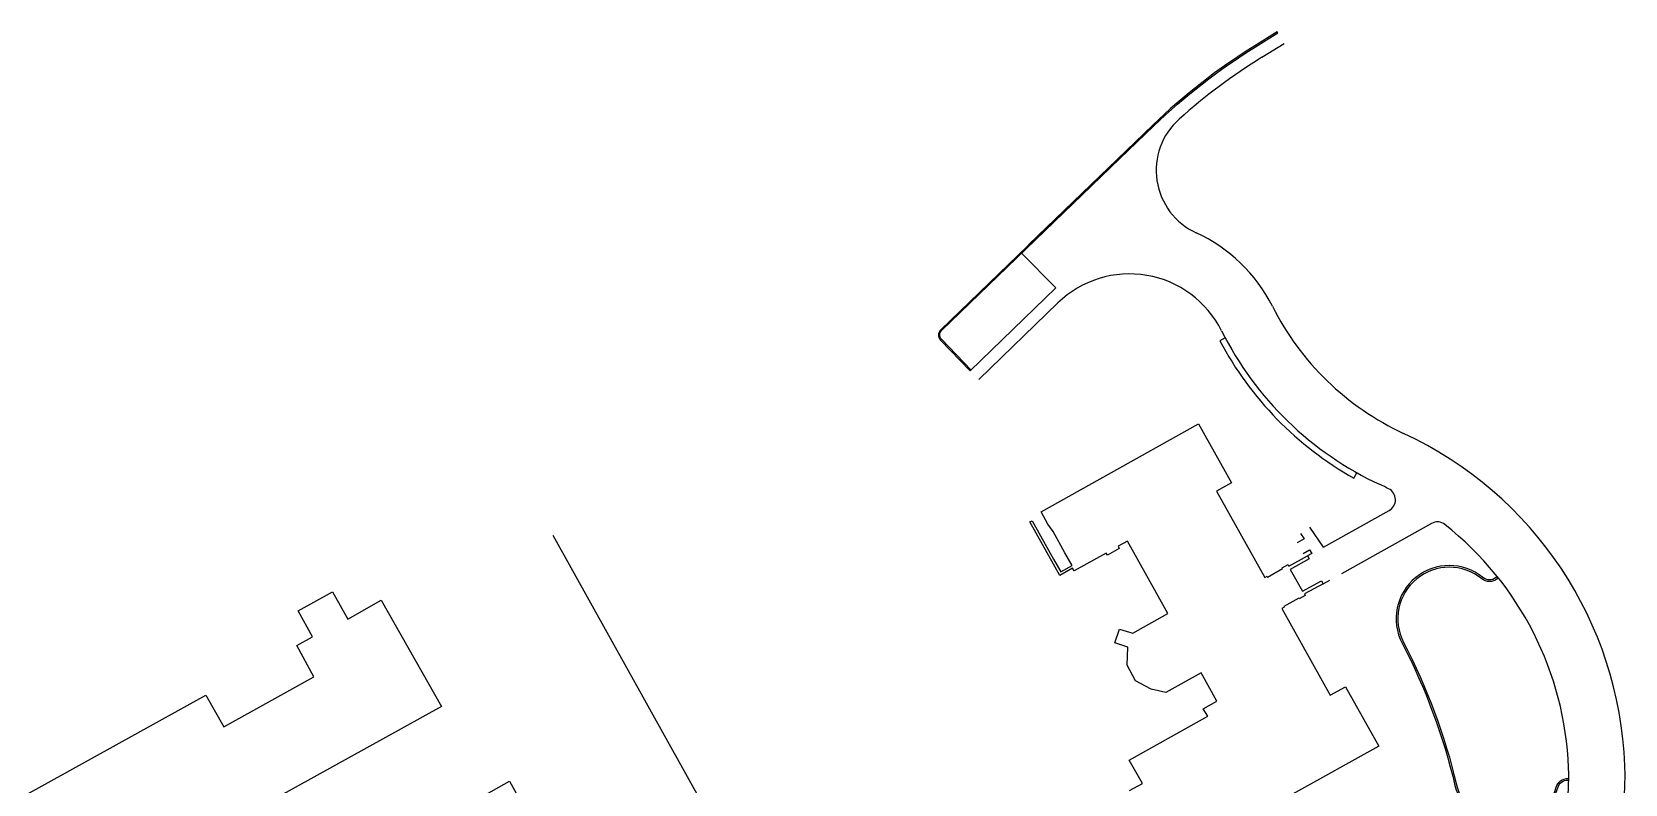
# Model space of a CAD drawing. Header units: feet. Extents: x -128 to 1593, y 35 to 1363.
# Drawn here: x 456 to 1106, y 1056 to 1363 of the extents above; entities that cross this region are included whole.
import ezdxf

# ---------------------------------------------------------------- set-up
doc = ezdxf.new("R2010")
doc.units = ezdxf.units.FT
doc.header["$LTSCALE"] = 0.7
doc.header["$MEASUREMENT"] = 0
for name, color, linetype in [('L-BLDG', 6, 'Continuous'), ('L-CURB', 250, 'Continuous'), ('L-PVMT', 250, 'Continuous')]:
    doc.layers.add(name, color=color, linetype=linetype)

msp = doc.modelspace()

# ---------------------------------------------------------------- linework, layer by layer
at = {"layer": 'L-BLDG'}
for points in [[(904.139027, 1053.285901), (909.437027, 1056.221901), (904.113027, 1065.685901), (936.099027, 1083.704901), (934.309027, 1086.679901), (939.847027, 1089.733901), (933.375027, 1101.327901), (919.073027, 1093.347901), (913.025027, 1094.634901), (906.715027, 1098.025901), (903.240027, 1104.379901), (903.569027, 1111.724901), (898.226027, 1113.524901), (900.090027, 1119.162901), (905.560027, 1117.465901), (919.878027, 1125.495901), (903.329027, 1155.022901), (899.528027, 1152.911901), (900.047027, 1151.987901), (895.187027, 1149.254901), (894.713027, 1150.143901), (881.634027, 1142.848901), (880.981027, 1144.031901), (875.807027, 1141.033901), (863.595027, 1162.821901), (864.485027, 1163.338901), (873.258027, 1147.712901), (876.161027, 1142.531901), (880.764027, 1145.080901), (877.857027, 1150.310901), (873.052027, 1158.887901), (870.922027, 1162.002901), (868.101027, 1167.031901), (932.288027, 1202.898901), (945.806086, 1178.780795), (939.692027, 1175.353901), (959.355027, 1140.200901), (960.305027, 1140.678901), (960.504027, 1140.361901), (966.561027, 1143.795901), (966.435027, 1144.098901), (968.892027, 1145.452901), (969.220027, 1144.869901), (976.831027, 1148.962901), (977.489027, 1147.778901), (969.684027, 1143.503901), (974.760027, 1134.611901)], [(745.868147, 1019.299967), (669.152147, 1157.364967)], [(974.760027, 1134.611901), (982.563027, 1138.776901), (983.200027, 1137.578901), (975.589027, 1133.494901), (975.893027, 1132.874901), (973.469027, 1131.510901), (973.308027, 1131.802901), (967.130027, 1128.421901), (967.286027, 1128.104901), (966.395027, 1127.592901), (986.125027, 1092.256901), (992.287027, 1095.570901), (1005.898027, 1071.390901), (970.750027, 1051.770901)], [(453.018147, 1051.067967), (527.403147, 1092.243967), (534.750846, 1079.338469), (571.522147, 1099.648967), (564.533147, 1112.518967), (570.885147, 1116.022967), (565.027147, 1126.580967), (579.012147, 1134.345967), (585.272147, 1123.134967), (598.987147, 1130.958967), (623.588147, 1087.556967), (548.56678, 1046.068279)], [(568.525147, 1010.534967), (651.286147, 1057.114967), (670.825147, 1021.823967)]]:
    msp.add_lwpolyline(points, dxfattribs=at)
at = {"layer": 'L-CURB'}
for points in [[(839.610792, 1224.755699), (827.472919, 1237.34206, -0.4142135625), (827.537041, 1240.877012), (900.240342, 1310.989689), (914.071679, 1324.304501, -0.0528451554), (955.59423, 1356.582339), (964.744579, 1362.258), (964.481027, 1362.682901)], [(863.462458, 1275.522305), (900.240342, 1310.989689), (914.071679, 1324.304501, -0.0528451554), (955.59423, 1356.582339), (964.744579, 1362.258), (964.481027, 1362.682901)], [(1054.263809, 1140.53434), (1053.764586, 1140.138825, -0.3520107194), (1048.335891, 1140.176425, 0.8148037463), (1015.43054, 1113.373417, -0.0622270147), (1036.969271, 1055.425126, 0.7728708988), (1078.891752, 1054.449477, -0.3375379202), (1083.099451, 1057.592959), (1083.378006, 1057.590332)]]:
    msp.add_lwpolyline(points, format="xyb", dxfattribs=at)
at = {"layer": 'L-PVMT'}
for p, q in [((958.229748, 1352.333334), (967.337672, 1357.98268)), ((860.210505, 1272.386228), (874.217451, 1258.271731)), ((874.217451, 1258.271731), (839.250884, 1224.408616)), ((874.985126, 1252.170797), (842.671317, 1220.876726)), ((983.337555, 1152.592592), (1010.117187, 1167.531711)), ((973.923442, 1158.135391), (975.405225, 1155.906053)), ((983.337555, 1152.592592), (977.762072, 1160.686827)), ((1027.356896, 1162.211977), (990.634893, 1141.726469)), ((975.405225, 1155.906053), (972.656842, 1154.350758)), ((975.113223, 1150.018172), (977.602208, 1151.424762)), ((977.602208, 1151.424762), (978.610353, 1149.955504)), ((978.610353, 1149.955504), (976.831027, 1148.962901)), ((983.200027, 1137.578901), (985.90643, 1139.088678))]:
    msp.add_line(p, q, dxfattribs=at)
for points in [[(964.481027, 1362.682901), (955.330678, 1357.007239, 0.0528451554), (913.724916, 1324.664717), (827.181794, 1241.246449, 0.4142856142), (827.104315, 1237.003994), (839.250884, 1224.408616)], [(964.481027, 1362.682901), (955.330678, 1357.007239, 0.0528451554), (913.724916, 1324.664717), (863.156742, 1275.922432)], [(1054.677802, 1140.011794), (1054.178578, 1139.616279, -0.3520107194), (1047.9147, 1139.659663, 0.8148037463), (1016.021822, 1113.681364, -0.0622270147), (1037.618142, 1055.57813, 0.7728708988), (1078.250701, 1054.632501, -0.3375379202), (1083.105738, 1058.259596), (1083.384294, 1058.256969)]]:
    msp.add_lwpolyline(points, format="xyb", dxfattribs=at)
for points in [[(943.258333, 1237.896366), (941.050177, 1236.724168)], [(995.728621, 1180.720542), (996.974582, 1182.888071)]]:
    msp.add_lwpolyline(points, dxfattribs=at)
for centre, radius, start, end in [((1087.1066, 1144.556995), 244.5, 121.809970794, 131.700827371), ((943.081894, 1306.202082), 28, 131.700827371, 245.413323079), ((904.387444, 1221.634124), 65, 26.665813222, 65.413323079), ((904.203741, 1222.000074), 42, 26.590419716, 134.081534048), ((1063.455244, 1301.518009), 113, 206.665813222, 245.15852152), ((1063.823634, 1301.898382), 139, 207.961570256, 240.666504562), ((1063.823634, 1301.898382), 136.5, 206.590419716, 245.121415468), ((950.464412, 1057.447636), 155.955898, 2.212187253, 65.158521545), ((950.464412, 1057.447636), 132.955898, 63.438313658, 65.121415468), ((1007.681308, 1171.89823), 5, 299.155127909, 63.438313658), ((1029.792775, 1157.845457), 5, 51.686315816, 119.155127913), ((950.464412, 1057.447636), 132.955898, 2.212187239, 51.686315783), ((993.388296, 1059.105749), 90, 350.734036929, 2.212187279), ((993.388296, 1059.105749), 113, 329.469167113, 2.212187253)]:
    msp.add_arc(centre, radius, start, end, dxfattribs=at)

doc.saveas('drawing.dxf')
